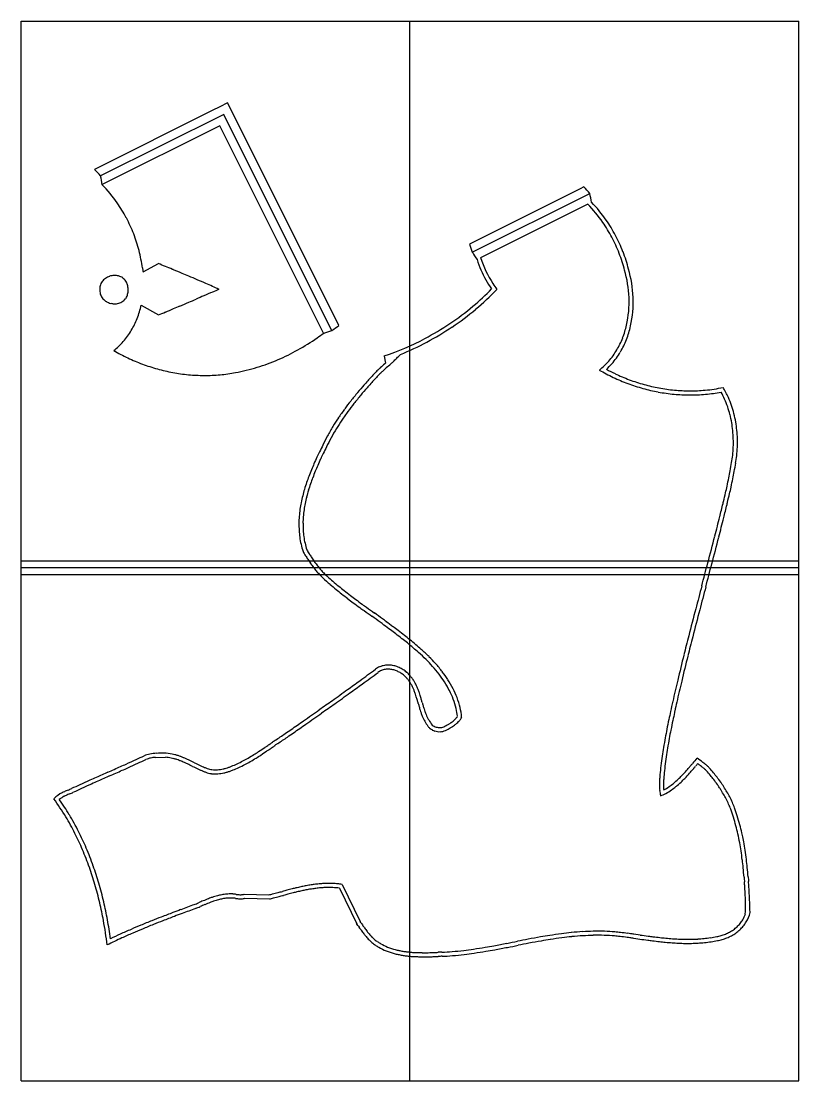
# Model space of a CAD drawing. Header units: millimetres. Extents: x -1311 to 1331, y -6604 to 91.
# Drawn here: x -48 to 1052, y -6604 to -5104 of the extents above; entities that cross this region are included whole.
import ezdxf

# ---------------------------------------------------------------- set-up
doc = ezdxf.new("R2010")
doc.units = ezdxf.units.MM
doc.layers.add('CUT', color=4, linetype='Continuous', lineweight=25, true_color=0x00ffff)

msp = doc.modelspace()

# ---------------------------------------------------------------- linework, layer by layer
at = {"layer": 'CUT'}
for p, q in [((-47.7, -6604.4), (-47.7, -5104.4)), ((-47.7, -5104.4), (1052.3, -5104.4)), ((502.3, -5877.9), (502.3, -5104.4)), ((1052.3, -6604.4), (1052.3, -5104.4)), ((222.7, -5230.9), (56.1, -5314.2)), ((233.5, -5225.5), (222.7, -5230.9)), ((244.3, -5220.1), (233.5, -5225.5)), ((249.7, -5230.9), (244.3, -5220.1)), ((401.8, -5535.2), (249.7, -5230.9)), ((238.9, -5236.3), (64.6, -5323.5)), ((244.3, -5247.2), (238.9, -5236.3)), ((391.9, -5542.3), (244.3, -5247.2)), ((233.5, -5252.6), (66.9, -5335.8)), ((380.2, -5546), (233.5, -5252.6)), ((748.4, -5339.1), (743, -5341.8)), ((743, -5341.8), (586.4, -5420.1)), ((590.5, -5431.6), (756.8, -5348.4)), ((753.8, -5363.5), (602.3, -5439.2)), ((124.7, -5459.4), (146.4, -5447.5)), ((122, -5506.4), (146.4, -5520)), ((465.9, -5578.4), (467.8, -5588.4)), ((-47.7, -5868.3), (1052.3, -5868.3)), ((-47.7, -5877.9), (1052.3, -5877.9)), ((502.3, -6604.4), (502.3, -5877.9)), ((-47.7, -5887.6), (1052.3, -5887.6)), ((142.4, -6146.6), (156.4, -6146.4)), ((406.3, -6326.3), (431.9, -6379)), ((267.8, -6340.1), (302.8, -6341.2)), ((402.4, -6331.6), (426.9, -6382)), ((268.7, -6345.9), (303.4, -6347)), ((818.9, -6402.7), (827.4, -6403.9)), ((828.1, -6398.1), (819.2, -6396.9)), ((-47.7, -6604.4), (1052.3, -6604.4))]:
    msp.add_line(p, q, dxfattribs=at)
for centre, radius, start, end in [((-89.7, -5456.1), 203.4, 40.6789, 44.2184), ((-134, -5367.4), 203.4, 8.9118, 12.4513), ((-78.9, -5477.7), 203.4, 34.7997, 44.2184), ((597.2, -5483.7), 209.2, 40.2801, 43.7139), ((552.8, -5395), 209.2, 9.4163, 12.8501), ((-83.2, -5480), 208.3, 27.8395, 34.6349), ((608, -5505.3), 203.4, 34.7997, 44.2185), ((608, -5505.3), 209.2, 34.7974, 43.7139), ((-88.7, -5482.9), 214.6, 21.1445, 27.8395), ((603.7, -5507.6), 208.3, 27.8408, 34.6349), ((603.7, -5507.6), 214.1, 27.8408, 34.6371), ((-90.1, -5483.5), 216.1, 14.5363, 21.1445), ((598.1, -5510.5), 214.6, 21.1469, 27.8408), ((598.1, -5510.5), 220.4, 21.1469, 27.8408), ((-89, -5483.2), 214.9, 7.9095, 14.5363), ((734.2, -5372.9), 155.2, 197.7186, 202.2103), ((723.7, -5351.8), 155.2, 210.9199, 215.4116), ((745, -5394.5), 155.2, 197.7186, 209.373), ((750.8, -5391.2), 156.1, 197.8896, 212.866), ((596.7, -5511.1), 216.1, 14.5375, 21.1469), ((595.7, -5511.4), 223, 14.5685, 21.1352), ((269.8, -5433.9), 147.3, 187.6961, 188.6674), ((341.7, -5422.9), 220, 188.6674, 189.5361), ((-83661.5, -209781.3), 220853, 67.693321, 67.698933), ((-320.5, -6642.6), 1282.8, 67.6197, 67.6933), ((-1215.3, -8815.5), 3632.8, 67.4105, 67.6197), ((732.8, -5400.4), 135.9, 204.6503, 205.569), ((656.2, -5501.3), 156.1, 347.6709, 16.5437), ((656.2, -5501.3), 161.9, 347.6721, 16.4842), ((81.1, -5483.5), 17.7, 144.1307, 154.8295), ((81.9, -5484), 18.7, 134.3887, 144.1307), ((83.4, -5485.6), 20.9, 125.1728, 134.3887), ((84.1, -5486.5), 22, 116.7767, 125.1728), ((84.7, -5487.7), 23.3, 108.6258, 116.7767), ((84.7, -5487.8), 23.5, 100.5861, 108.6258), ((84.6, -5487.1), 22.7, 92.4132, 100.5861), ((84.6, -5486.2), 21.9, 83.638, 92.4132), ((84.8, -5484.2), 19.9, 74.427, 83.638), ((85.1, -5483.2), 18.8, 64.3175, 74.427), ((85.6, -5482.1), 17.6, 53.8681, 64.3175), ((85.6, -5482.1), 17.5, 43.3683, 53.8681), ((84.7, -5482.9), 18.8, 33.2246, 43.3683), ((82.3, -5483.8), 21.3, 16.4121, 31.7255), ((-616, -7375.2), 2072.8, 67.1335, 67.4105), ((-416, -6900.9), 1558, 66.1698, 67.1335), ((750.8, -5391.2), 161.9, 209.373, 214.7342), ((80.5, -5483.1), 17.1, 165.7965, 176.4824), ((82.5, -5483.3), 19, 176.4824, 186.6023), ((82.6, -5485.7), 19, 179.2642, 189.3145), ((80.7, -5486), 17.1, 189.3145, 199.9136), ((80.4, -5483.1), 16.9, 154.8295, 165.7965), ((75.6, -5483.8), 28.2, 336.721, 348.8745), ((80.5, -5484.4), 23.2, 1.7426, 16.4121), ((78.6, -5484.4), 25.1, 348.8745, 1.7426), ((1472, -8440.3), 3205.7, 112.9269, 113.1696), ((-166.3, -6335.5), 940, 64.9289, 66.1698), ((849.3, -6968.3), 1607.5, 112.5841, 112.9269), ((343.3, -5212.1), 386, 309.9921, 315.3281), ((343.3, -5212.1), 391.8, 309.9921, 316.0407), ((760.6, -5384.9), 167.7, 212.866, 216.2358), ((80.5, -5486.1), 16.9, 199.9136, 210.7809), ((81.2, -5485.6), 17.7, 210.7809, 221.3851), ((82, -5485), 18.7, 221.3851, 231.0523), ((83.3, -5483.3), 20.9, 231.0523, 240.2007), ((83.9, -5482.4), 22, 240.2007, 248.531), ((84.4, -5481.1), 23.4, 248.531, 256.609), ((84.4, -5480.8), 23.6, 256.609, 264.544), ((84.4, -5481.5), 23, 264.544, 272.5875), ((84.4, -5482.3), 22.2, 272.5875, 281.1665), ((84.8, -5484.1), 20.2, 281.1665, 290.1427), ((85.1, -5485.1), 19.2, 290.1427, 299.9585), ((85.7, -5486.2), 18, 299.9585, 310.1089), ((85.9, -5486.3), 17.8, 310.1089, 320.3807), ((85.1, -5485.6), 18.9, 320.3807, 330.3669), ((-996.9, -2728.8), 3016.6, 292.8998, 293.156), ((-2264.1, 234.1), 6239.1, 293.15602, 293.26254), ((3024.3, -12067.5), 7151.1, 113.16961, 113.26254), ((5.5, -5481.7), 119.1, 338.5334, 348.0295), ((-190.7, -4656.5), 927, 291.3292, 291.9866), ((-327.5, -4317.9), 1292.2, 291.9866, 292.5435), ((-430.4, -4069.8), 1560.8, 292.5435, 292.8998), ((340.5, -5208.8), 390.4, 303.9771, 309.9921), ((340.5, -5208.8), 396.2, 303.9771, 309.9921), ((9.1, -5483.1), 115.2, 329.1735, 338.5334), ((340.5, -5208.8), 390.3, 297.9598, 303.9771), ((692.3, -5509.3), 119.1, 338.5332, 347.7384), ((13.2, -5485.6), 110.5, 319.0965, 329.1735), ((151.3, -5235.8), 385.5, 304.7463, 306.4349), ((269.5, -5176.7), 385.5, 286.6953, 288.5137), ((172.9, -5225), 385.5, 304.6165, 306.4349), ((340.5, -5208.8), 396.1, 297.9598, 303.9771), ((692.3, -5509.3), 124.9, 338.5332, 347.7359), ((20.7, -5492.1), 100.5, 308.5302, 319.0965), ((177.1, -5271.8), 341.3, 299.1738, 304.6246), ((342.7, -5212.9), 385.7, 288.6383, 297.9598), ((342.7, -5212.9), 391.5, 291.9075, 297.9598), ((696, -5510.7), 115.2, 329.1732, 338.5332), ((696, -5510.7), 121, 329.1732, 338.5332), ((214.8, -5344.8), 261.3, 239.8038, 244.6948), ((194, -5302.1), 306.6, 293.4224, 299.1738), ((396.2, -5493.3), 124.2, 315.5678, 318.1798), ((700, -5513.2), 110.5, 319.0963, 329.1732), ((700, -5513.2), 116.3, 319.0963, 329.1732), ((215.4, -5343.6), 262.7, 244.6948, 249.5727), ((215, -5344.6), 261.6, 249.5727, 254.4904), ((207.8, -5338.6), 267.5, 283.6135, 287.0476), ((205.4, -5330.8), 275.7, 287.0476, 290.2836), ((199.4, -5314.6), 293, 290.2836, 293.4224), ((986.2, -6166), 776.1, 132.0364, 132.6557), ((986.2, -6166), 770.3, 132.0364, 132.6557), ((-264.2, -4779.1), 1091.3, 312.0364, 312.1286), ((-264.2, -4779.1), 1097, 312.0364, 312.4939), ((320.8, -5417.7), 231, 312.4939, 313.4908), ((344.7, -5442.8), 196.3, 313.4908, 315.5678), ((707.6, -5519.7), 100.5, 308.5302, 319.0963), ((707.6, -5519.7), 106.3, 313.1109, 319.0963), ((213.5, -5349.8), 256.2, 254.4904, 259.4602), ((212.8, -5354), 252, 259.4602, 264.5908), ((211.8, -5363.9), 242, 264.5908, 269.8264), ((211.8, -5369.5), 236.4, 269.8264, 275.3012), ((212.8, -5379.9), 226, 275.3012, 280.9013), ((211.2, -5352.8), 252.9, 280.0816, 283.6135), ((1029.4, -6139.3), 787.9, 137.5786, 138.7291), ((541.3, -5689.8), 124.3, 136.0468, 138.7797), ((586.5, -5733.3), 187.1, 133.8137, 136.0468), ((541.3, -5689.8), 118.5, 136.0468, 138.8088), ((586.5, -5733.3), 181.3, 133.8137, 136.0468), ((613.5, -5761.5), 226.1, 132.6557, 133.8137), ((613.5, -5761.5), 220.3, 132.6557, 133.8137), ((901.6, -5372.4), 261.3, 239.8038, 244.6948), ((901.6, -5372.4), 255.5, 241.6353, 244.6948), ((902.2, -5371.2), 262.7, 244.6948, 249.5727), ((902.2, -5371.2), 256.9, 244.6948, 249.5727), ((877.7, -6006.2), 586.1, 138.7291, 140.0701), ((877.7, -6006.2), 580.3, 138.7291, 140.0701), ((1029.4, -6139.3), 782.1, 137.5741, 138.7291), ((901.8, -5372.2), 261.6, 249.5727, 254.4904), ((901.8, -5372.2), 255.8, 249.5727, 254.4904), ((900.4, -5377.4), 256.2, 254.4904, 259.4602), ((900.4, -5377.4), 250.4, 254.4904, 259.4602), ((899.6, -5381.6), 246.2, 259.4602, 264.5908), ((899.6, -5407.5), 220.2, 275.3012, 281.9669), ((834.5, -5690), 129.5, 24.0684, 31.195), ((827.3, -5964), 520.3, 140.0701, 141.7923), ((827.3, -5964), 514.5, 140.0701, 141.7923), ((899.6, -5381.6), 252, 259.4602, 264.5908), ((898.7, -5391.5), 242, 264.5908, 269.8264), ((898.7, -5391.5), 236.2, 264.5908, 269.8264), ((898.6, -5397.1), 230.6, 269.8264, 275.3012), ((898.6, -5397.1), 236.4, 269.8264, 275.3012), ((899.6, -5407.5), 226, 275.3012, 280.9013), ((834.5, -5690), 123.7, 24.0684, 29.3171), ((825.8, -5693.8), 133.2, 19.0094, 24.0684), ((825.8, -5693.8), 139, 19.0094, 24.0684), ((718.6, -5880.1), 383, 143.7111, 146.0357), ((748.7, -5902.1), 420.3, 141.7923, 143.7111), ((748.7, -5902.1), 414.5, 141.7923, 143.7111), ((820.6, -5695.6), 138.7, 14.3327, 19.0094), ((820.6, -5695.6), 144.5, 14.3327, 19.0094), ((669.4, -5846.9), 323.6, 146.0357, 148.5682), ((669.4, -5846.9), 317.8, 146.0357, 148.5682), ((718.6, -5880.1), 377.2, 143.7111, 146.0357), ((809.6, -5698.5), 150.1, 9.8373, 14.3327), ((809.6, -5698.5), 155.9, 9.8373, 14.3327), ((649.6, -5834.8), 300.4, 148.5682, 151.518), ((649.6, -5834.8), 294.6, 148.5682, 151.518), ((803.9, -5699.4), 155.8, 5.6598, 9.8373), ((793.7, -5700.4), 166.1, 1.6132, 5.6598), ((803.9, -5699.4), 161.6, 5.6598, 9.8373), ((793.7, -5700.4), 171.9, 1.6132, 5.6598), ((617.1, -5817.2), 263.4, 151.518, 154.6528), ((617.1, -5817.2), 257.6, 151.518, 154.6725), ((789.4, -5700.6), 170.4, 357.7626, 1.6132), ((789.4, -5700.6), 176.2, 357.7626, 1.6132), ((902.7, -5968.6), 586.5, 154.2635, 155.1), ((1194, -6109), 909.8, 153.5977, 154.2648), ((1188.5, -6106.3), 897.9, 153.5907, 154.2635), ((783.7, -5700.3), 176.1, 353.9746, 357.7626), ((783.7, -5700.3), 181.9, 353.9497, 357.7626), ((829.7, -5934.7), 506.1, 155.1, 156.2618), ((829.7, -5934.7), 500.3, 155.1, 156.2618), ((902.7, -5968.6), 580.7, 154.2635, 155.1), ((476.5, -5652.2), 487, 349.5241, 350.8991), ((565.5, -5666.5), 396.8, 350.8991, 352.4224), ((565.5, -5666.5), 402.6, 350.8991, 352.4336), ((685.2, -5872.2), 348.5, 157.5888, 159.2615), ((722.8, -5887.7), 389.2, 156.2618, 157.5888), ((685.2, -5872.2), 342.7, 157.5888, 159.2615), ((722.8, -5887.7), 383.4, 156.2618, 157.5888), ((416.6, -5641.2), 547.8, 348.4486, 349.5241), ((416.6, -5641.2), 553.6, 348.4486, 349.5241), ((476.5, -5652.2), 492.8, 349.5241, 350.8991), ((601.2, -5841.3), 259.1, 161.1173, 163.3655), ((625.1, -5849.4), 284.3, 159.2615, 161.1173), ((601.2, -5841.3), 253.3, 161.1173, 163.3655), ((625.1, -5849.4), 278.5, 159.2615, 161.1173), ((227.9, -5602.6), 740.5, 347.5236, 348.4486), ((227.9, -5602.6), 746.3, 347.5236, 348.4486), ((561.4, -5829.4), 217.5, 163.3655, 165.8242), ((561.4, -5829.4), 211.7, 163.3655, 165.8242), ((-536.2, -5426.3), 1524.6, 346.4242, 346.899), ((90.8, -5572.3), 880.9, 346.899, 347.5236), ((-536.2, -5426.3), 1530.4, 346.4242, 346.899), ((90.8, -5572.3), 886.7, 346.899, 347.5236), ((517.3, -5819.7), 172.3, 168.7324, 171.8774), ((545, -5825.2), 200.5, 165.8242, 168.7324), ((517.3, -5819.7), 166.5, 168.7324, 171.8774), ((545, -5825.2), 194.7, 165.8242, 168.7324), ((-40483.1, 4351.5), 42650.8, 346.22255, 346.24857), ((35.8, -5564.5), 936.2, 346.2486, 346.4242), ((-40483.1, 4351.5), 42656.6, 346.22253, 346.24857), ((35.8, -5564.5), 942, 346.2486, 346.4242), ((505.9, -5818.1), 160.8, 171.8774, 175.5052), ((505.9, -5818.1), 155, 171.8774, 175.5052), ((487.4, -5816.6), 142.3, 175.5052, 179.3714), ((480.3, -5816.5), 135.1, 179.3714, 183.6725), ((487.4, -5816.6), 136.5, 175.5052, 179.3714), ((480.3, -5816.5), 129.3, 179.3714, 183.6725), ((-2993.9, -4823.7), 4055.2, 345.5858, 345.9844), ((-2993.9, -4823.7), 4061, 345.5858, 345.9846), ((470, -5817.2), 124.8, 183.6725, 188.1564), ((466.7, -5817.7), 121.6, 188.1564, 192.893), ((470, -5817.2), 119, 183.6725, 188.1564), ((466.7, -5817.7), 115.8, 188.1564, 192.893), ((-6656.4, -3882.4), 7836.7, 345.29899, 345.58577), ((-6656.4, -3882.4), 7842.5, 345.29899, 345.58577), ((464, -5818.3), 118.8, 192.893, 197.9872), ((464, -5818.3), 113, 192.893, 197.6882), ((599.8, -5713.2), 286.4, 209.6821, 211.1212), ((540.3, -5749.1), 216.8, 211.1212, 212.6397), ((599.8, -5713.2), 280.6, 209.8043, 211.1212), ((540.3, -5749.1), 211, 211.1212, 212.6397), ((520.8, -5761.6), 187.8, 212.6397, 214.5719), ((520.8, -5761.6), 193.6, 212.6397, 214.5719), ((491.6, -5781.7), 158.2, 214.5719, 216.7169), ((481, -5789.6), 145, 216.7169, 219.296), ((491.6, -5781.7), 152.4, 214.5719, 216.7169), ((481, -5789.6), 139.2, 216.7169, 219.296), ((464.8, -5802.8), 118.3, 219.296, 222.0938), ((-14781.4, -1750.7), 16236.6, 345.18, 345.29899), ((-14781.4, -1750.7), 16242.4, 345.18, 345.29899), ((464.8, -5802.8), 124.1, 219.296, 222.0938), ((458.9, -5808.2), 116, 222.0938, 225.3175), ((458.9, -5808.2), 110.2, 222.0938, 225.3175), ((450.1, -5817.1), 103.5, 225.3175, 226.5732), ((655.8, -5591.5), 408.8, 227.374, 229.3358), ((450.1, -5817.1), 97.7, 225.3175, 228.7414), ((655.8, -5591.5), 403, 227.9112, 229.3358), ((709, -5529.5), 490.6, 229.3358, 230.6346), ((709, -5529.5), 484.8, 229.3358, 230.6346), ((743.3, -5487.7), 544.6, 230.6346, 231.6782), ((743.3, -5487.7), 538.8, 230.6346, 231.6782), ((18762.5, -10625.9), 18461.5, 165.18, 165.28465), ((18762.5, -10625.9), 18455.7, 165.18, 165.28465), ((844, -5360.3), 707, 231.6782, 232.593), ((844, -5360.3), 701.2, 231.6782, 232.593), ((914.2, -5268.6), 822.5, 232.593, 233.2497), ((914.2, -5268.6), 816.7, 232.593, 233.2497), ((1182.1, -4909.8), 1264.5, 233.2497, 233.7775), ((1182.1, -4909.8), 1270.3, 233.2497, 233.7775), ((1340.5, -4693.5), 1538.4, 233.7775, 234.048), ((1340.5, -4693.5), 1532.6, 233.7775, 234.048), ((3703.4, -1435.6), 5562.9, 234.048, 234.1901), ((3703.4, -1435.6), 5557.1, 234.048, 234.1901), ((8934.4, -8044.7), 8300.1, 165.28465, 165.55707), ((8934.4, -8044.7), 8294.3, 165.28465, 165.55707), ((-3722.7, -11728.3), 7129.1, 54.07543, 54.19006), ((-3722.7, -11728.3), 7134.9, 54.07543, 54.19006), ((-468, -7236.2), 1587.6, 53.8324, 54.0754), ((-322.2, -7036.7), 1340.4, 53.3321, 53.8324), ((-468, -7236.2), 1581.8, 53.8324, 54.0754), ((-322.2, -7036.7), 1334.6, 53.3321, 53.8324), ((-27.8, -6641.3), 841.7, 52.7029, 53.3321), ((-27.8, -6641.3), 847.5, 52.7029, 53.3321), ((46.8, -6543.3), 724.3, 51.8157, 52.7029), ((46.8, -6543.3), 718.5, 51.8157, 52.7029), ((153.2, -6408.1), 546.5, 50.7996, 51.8157), ((153.2, -6408.1), 552.3, 50.7996, 51.8157), ((189, -6364.1), 489.8, 49.5276, 50.7996), ((189, -6364.1), 495.6, 49.5276, 50.7996), ((4935.7, -7014.8), 4170.9, 165.5571, 165.9414), ((4935.7, -7014.8), 4165.1, 165.5571, 165.9414), ((244.4, -6299.2), 404.4, 48.1286, 49.5276), ((244.4, -6299.2), 410.2, 48.1296, 49.5276), ((334.2, -6200.1), 270.8, 45.1547, 48.2663), ((334.2, -6200.1), 276.6, 45.1547, 48.2648), ((369.4, -6164.7), 220.8, 41.7188, 45.1547), ((369.4, -6164.7), 226.6, 41.7188, 45.1547), ((386.1, -6149.8), 204.3, 37.4978, 41.7188), ((4231.5, -6838.5), 3444.9, 165.9414, 166.5493), ((4231.5, -6838.5), 3439.1, 165.9414, 166.5493), ((-4779.9, 1141.2), 8871.2, 305.97419, 306.15314), ((-4756.9, 1110.7), 8838.8, 305.97, 306.15001), ((470.5, -6043.5), 27.5, 113.8313, 127.9147), ((470.5, -6043.5), 21.7, 113.8313, 128.2722), ((471, -6044.5), 28.5, 99.7352, 113.8313), ((471, -6044.5), 22.7, 99.7352, 113.8313), ((471.4, -6046.8), 30.9, 87.7997, 99.7352), ((471.4, -6046.8), 25.1, 87.7997, 99.7352), ((471.1, -6052.9), 31.2, 77.106, 87.7997), ((471.1, -6052.9), 37, 77.106, 87.7997), ((470.4, -6056.2), 34.6, 68.2043, 77.106), ((470.4, -6056.2), 40.4, 68.2043, 77.106), ((468.9, -6060), 38.6, 59.7778, 68.2043), ((468.9, -6060), 44.4, 59.7778, 68.2043), ((468.8, -6060.1), 38.8, 51.3764, 59.7778), ((468.8, -6060.1), 44.6, 51.3764, 59.7778), ((471.5, -6056.8), 34.6, 42.469, 51.3764), ((471.5, -6056.8), 40.4, 42.5177, 51.3764), ((462.8, -6065.5), 52.6, 37.6777, 43.1036), ((386.1, -6149.8), 198.5, 37.4978, 41.7188), ((416.6, -6126.3), 159.9, 32.8114, 37.4978), ((416.6, -6126.3), 165.7, 32.8114, 37.4978), ((-2633.4, -1815.4), 5217.6, 305.7358, 305.97), ((-2633.4, -1815.4), 5223.4, 305.7358, 305.97), ((462.8, -6065.5), 46.8, 37.6777, 43.1402), ((459.2, -6068.2), 51.3, 32.4601, 37.6777), ((455.8, -6070.4), 55.4, 27.998, 32.4601), ((459.2, -6068.2), 57.1, 32.4601, 37.6777), ((443.7, -6076.8), 69.1, 24.0042, 27.998), ((455.8, -6070.4), 61.2, 27.998, 32.4601), ((443.7, -6076.8), 74.9, 24.0042, 27.998), ((430.4, -6117.5), 143.5, 27.064, 32.8114), ((430.4, -6117.5), 149.3, 27.064, 32.8114), ((3272.2, -6609.1), 2458.6, 166.5493, 167.2689), ((3272.2, -6609.1), 2452.8, 166.5493, 167.2689), ((-2158.2, -2475.8), 4404, 305.3934, 305.7358), ((-2158.2, -2475.8), 4409.8, 305.3934, 305.7358), ((434.3, -6081), 79.4, 21.0126, 24.0042), ((401, -6093.8), 115.1, 18.5283, 21.0126), ((375.8, -6102.3), 141.7, 17.0295, 18.5283), ((434.3, -6081), 85.2, 21.0126, 24.0042), ((401, -6093.8), 120.9, 18.5283, 21.0126), ((375.8, -6102.3), 147.5, 17.0295, 18.5283), ((220.6, -6149.8), 309.7, 16.0062, 17.0295), ((453.4, -6105.7), 117.8, 20.7451, 27.064), ((453.4, -6105.7), 123.6, 20.7451, 27.064), ((-1508.7, -3389.9), 3282.6, 304.9965, 305.3934), ((-1508.7, -3389.9), 3288.4, 304.9968, 305.3934), ((220.6, -6149.8), 303.9, 16.0062, 17.0295), ((-259.1, -6287.4), 803, 15.6804, 16.0062), ((942.1, -5950.2), 444.6, 195.6804, 196.2687), ((741.3, -6008.8), 235.5, 196.2687, 197.5522), ((-259.1, -6287.4), 808.8, 15.6804, 16.0062), ((942.1, -5950.2), 438.8, 195.6804, 196.2687), ((741.3, -6008.8), 229.7, 196.2687, 197.5522), ((462.3, -6102.4), 108.2, 13.372, 20.7451), ((462.3, -6102.4), 114, 13.372, 20.7451), ((3158.6, -6581.7), 2341.8, 167.3083, 167.6722), ((3158.6, -6581.7), 2336, 167.3083, 167.6252), ((-8031.6, 5746.4), 14508.5, 305.2981, 305.40545), ((-8031.6, 5746.4), 14514.3, 305.2981, 305.40537), ((636.8, -6041.8), 125.9, 197.5522, 199.3078), ((616.1, -6049.1), 104, 199.3078, 202.0314), ((589, -6060.1), 74.7, 202.0314, 205.2449), ((636.8, -6041.8), 120.1, 197.5522, 199.3078), ((616.1, -6049.1), 98.2, 199.3078, 202.0314), ((589, -6060.1), 68.9, 202.0314, 205.2449), ((581.2, -6063.8), 60.2, 205.2449, 209.3978), ((548.6, -6074.8), 25.1, 316.9547, 326.8305), ((473.3, -6099.7), 96.9, 6.6689, 13.372), ((473.3, -6099.7), 102.6, 5.5998, 13.372), ((553.6, -6078.4), 24.6, 324.3625, 332.6531), ((2230.6, -6378.9), 1391.8, 167.6722, 168.1442), ((2230.6, -6378.9), 1386, 167.6722, 168.1442), ((3158.6, -6581.7), 2336, 167.6252, 167.6722), ((-814.6, -4449.3), 2016.9, 304.4248, 305.0262), ((-950.2, -4255.7), 2253.3, 305.0262, 305.2981), ((-950.2, -4255.7), 2259.1, 305.0262, 305.2981), ((581.2, -6063.8), 66, 205.2449, 209.3978), ((571.1, -6069.5), 54.4, 209.3978, 213.9716), ((542.7, -6090.9), 19, 208.258, 219.7194), ((542.9, -6090.7), 19.3, 219.7194, 231.0936), ((571.1, -6069.5), 48.6, 209.3978, 220.0253), ((543.8, -6089.3), 15.2, 229.0152, 252.5272), ((544, -6088.7), 15.7, 252.5272, 273.0189), ((543.8, -6088.5), 16, 273.6239, 293.3042), ((474.5, -5953.8), 167.4, 296.8406, 298.1703), ((510.5, -6021), 91.2, 298.1703, 300.0801), ((518.7, -6035.1), 74.9, 300.0801, 302.9989), ((510.5, -6021), 97, 298.1703, 300.0801), ((518.7, -6035.1), 80.7, 300.0801, 302.9989), ((531.8, -6055.3), 50.8, 302.9989, 306.485), ((536.8, -6062.1), 42.4, 306.485, 311.3206), ((531.8, -6055.3), 56.6, 302.9989, 306.485), ((545.2, -6071.6), 29.7, 311.3206, 316.9547), ((536.8, -6062.1), 48.2, 306.485, 311.3206), ((545.2, -6071.6), 35.5, 311.3206, 316.9547), ((548.6, -6074.8), 30.9, 316.9547, 324.3625), ((2019.1, -6334.5), 1175.7, 168.1442, 168.8329), ((2019.1, -6334.5), 1169.9, 168.1442, 168.8329), ((-375.2, -5090.3), 1239.8, 303.6563, 304.4248), ((-375.2, -5090.3), 1245.6, 303.6585, 304.4248), ((-814.6, -4449.3), 2022.7, 304.4248, 305.0262), ((543.3, -6090.2), 19.9, 231.0936, 241.9549), ((543.8, -6089.3), 21, 241.9549, 252.5272), ((544, -6088.7), 21.5, 252.5272, 273.0189), ((544, -6089.3), 21, 273.0189, 293.7863), ((474.5, -5953.8), 173.2, 296.7411, 298.1703), ((1631.4, -6259.4), 780.8, 169.6303, 170.6462), ((1726, -6276.7), 876.9, 168.8329, 169.6303), ((1631.4, -6259.4), 775, 169.6303, 170.6462), ((1726, -6276.7), 871.2, 168.8329, 169.6303), ((-35.3, -5642.1), 592.4, 303.1022, 304.0946), ((-151.7, -5470.1), 800.1, 304.0946, 304.3712), ((-536.5, -4907.5), 1481.7, 304.3712, 304.5747), ((-536.5, -4907.5), 1487.5, 304.3712, 304.5747), ((-1279.1, -3830), 2790.3, 304.5747, 304.6687), ((-1279.1, -3830), 2796.1, 304.5747, 304.6687), ((3131.5, -10207.2), 4963.6, 124.6151, 124.6687), ((3131.5, -10207.2), 4957.8, 124.6157, 124.6687), ((1488.9, -6235.9), 636.4, 170.6462, 171.7713), ((1488.9, -6235.9), 630.6, 170.6462, 171.7713), ((-1724.7, -2100.9), 4447, 294.2357, 294.4379), ((-1038.5, -3611.1), 2788.2, 294.4379, 294.694), ((-1038.5, -3611.1), 2794, 294.4379, 294.6932), ((141, -6177.1), 35.9, 107.5579, 113.9582), ((141, -6177.1), 30.1, 107.5579, 113.8905), ((143, -6183.5), 42.6, 101.8313, 107.5579), ((143, -6183.5), 36.8, 101.8313, 107.5579), ((144.1, -6188.8), 48, 90.2878, 101.8313), ((144.1, -6188.8), 42.2, 97.5189, 101.8313), ((146.6, -6207.7), 61.3, 93.9417, 97.5189), ((151.7, -6208.9), 68.5, 78.2273, 96.5705), ((152.5, -6203.1), 56.8, 82.0411, 86.0459), ((151.7, -6208.9), 62.7, 78.2273, 82.0411), ((150.8, -6213.2), 67.1, 74.9084, 78.2273), ((150.8, -6213.2), 72.9, 74.9084, 78.2273), ((147.3, -6226.1), 80.5, 71.8783, 74.9084), ((147.3, -6226.1), 86.3, 71.8783, 74.9084), ((144.4, -6235.1), 89.9, 69.4661, 71.8783), ((144.4, -6235.1), 95.7, 69.4661, 71.8783), ((134, -6262.6), 125.1, 67.3725, 69.4661), ((125.8, -6282.4), 146.5, 65.9141, 67.3725), ((90, -6362.4), 234.2, 64.7692, 65.9141), ((164.9, -5959.3), 217.2, 297.7486, 299.9317), ((126.7, -5892.8), 293.9, 299.9317, 301.8149), ((126.7, -5892.8), 299.7, 299.9317, 301.8149), ((97.2, -5845.4), 349.8, 301.8149, 303.1022), ((97.2, -5845.4), 355.6, 301.8149, 303.1022), ((-35.3, -5642.1), 598.2, 303.1022, 304.0946), ((-151.7, -5470.1), 805.9, 304.0946, 304.3712), ((1436.5, -6228.3), 583.5, 171.7713, 173.1147), ((1436.5, -6228.3), 577.7, 171.7713, 173.1147), ((1670.6, -6811.2), 1010.5, 138.9698, 139.5138), ((780.8, -6339.6), 230.3, 53.8533, 56.3686), ((-10500.4, 17478), 25902.7, 294.09656, 294.13959), ((-10500.4, 17478), 25908.5, 294.09656, 294.13959), ((-2029, -1424.9), 5188.4, 294.1396, 294.2357), ((-2029, -1424.9), 5194.2, 294.1396, 294.2357), ((-1724.7, -2100.9), 4452.8, 294.2357, 294.4379), ((134, -6262.6), 119.3, 67.3725, 69.4661), ((125.8, -6282.4), 140.7, 65.9141, 67.3725), ((90, -6362.4), 228.4, 64.7692, 65.9141), ((-0.9, -6555.4), 441.8, 63.7128, 64.7692), ((-0.9, -6555.4), 447.6, 63.7128, 64.7692), ((344.7, -5855.7), 338.6, 243.7128, 245.091), ((344.7, -5855.7), 332.8, 243.7128, 245.091), ((285.2, -5983.8), 197.5, 245.091, 246.3996), ((285.2, -5983.8), 191.7, 245.091, 246.3996), ((257.6, -6047.1), 128.3, 246.3996, 248.0229), ((257.6, -6047.1), 122.5, 246.3996, 248.0229), ((250.7, -6064), 104.3, 248.0229, 250.281), ((242.2, -6087.9), 78.9, 250.281, 252.7044), ((226.4, -6129.3), 34.8, 257.1961, 263.024), ((226.9, -6125.1), 39.1, 263.024, 268.8778), ((227, -6121.9), 42.3, 268.8778, 273.9987), ((226.4, -6113.6), 50.5, 273.9987, 278.728), ((225.6, -6108.5), 55.7, 278.728, 282.7038), ((222.9, -6096.5), 68.1, 282.7038, 286.332), ((220.9, -6089.5), 75.4, 286.332, 289.3391), ((215.2, -6073.3), 92.5, 289.3391, 292.0768), ((215.2, -6073.3), 98.3, 289.3391, 292.0719), ((191.1, -6012.6), 157.8, 291.9145, 294.9747), ((191.1, -6012.6), 163.6, 291.9174, 294.9747), ((176.2, -5980.8), 192.9, 294.9747, 297.7486), ((176.2, -5980.8), 198.7, 294.9747, 297.7486), ((164.9, -5959.3), 223, 297.7486, 299.9317), ((1353.5, -6218.3), 499.8, 173.1147, 174.5661), ((1353.5, -6218.3), 494, 173.1147, 174.5612), ((605, -5910.1), 385, 318.5384, 319.0589), ((260.5, -5611.3), 841.1, 319.0589, 319.4124), ((-980.5, -4548.1), 2475.2, 319.4124, 319.5138), ((260.5, -5611.3), 846.9, 319.0589, 319.4124), ((-980.5, -4548.1), 2481, 319.4124, 319.5138), ((1670.6, -6811.2), 1004.7, 139.2635, 139.5138), ((780.8, -6339.6), 224.5, 53.8533, 55.0667), ((850, -6244.8), 107.1, 52.0964, 53.8533), ((861.8, -6229.8), 88, 49.255, 52.0964), ((850, -6244.8), 112.9, 52.0964, 53.8533), ((878.4, -6210.4), 62.4, 45.8814, 49.255), ((861.8, -6229.8), 93.8, 49.255, 52.0964), ((878.4, -6210.4), 68.2, 45.6575, 49.255), ((685.6, -6368.9), 317.5, 39.1405, 40.7541), ((1703.4, -9846.6), 4023.3, 114.2758, 114.4981), ((2062.4, -10642.4), 4896.3, 114.1597, 114.2758), ((6843.9, -21301.8), 16579, 114.09656, 114.15966), ((6843.9, -21301.8), 16573.2, 114.09656, 114.15966), ((250.7, -6064), 110.1, 248.0229, 250.281), ((242.2, -6087.9), 84.7, 250.281, 252.8549), ((226.4, -6129.3), 40.6, 256.8686, 263.024), ((226.9, -6125.1), 44.9, 263.024, 268.8778), ((227, -6121.9), 48.1, 268.8778, 273.9987), ((226.4, -6113.6), 56.3, 273.9987, 278.728), ((225.6, -6108.5), 61.5, 278.728, 282.7038), ((222.9, -6096.5), 73.9, 282.7038, 286.332), ((220.9, -6089.5), 81.2, 286.332, 289.3391), ((1007, -6186.6), 151.9, 176.933, 178.4913), ((1041.4, -6188.4), 186.3, 176.0137, 176.933), ((1287.8, -6205.6), 433.3, 175.4108, 176.0137), ((1007, -6186.6), 146.1, 176.933, 178.4913), ((1041.4, -6188.4), 180.5, 176.0137, 176.933), ((1287.8, -6205.6), 427.5, 175.4166, 176.0137), ((796.7, -6088.5), 123, 309.5059, 313.7362), ((777.7, -6068.6), 150.6, 313.7362, 316.4855), ((777.7, -6068.6), 156.4, 313.7362, 316.4855), ((687.7, -5983.2), 274.7, 316.4855, 318.5384), ((687.7, -5983.2), 280.5, 316.4855, 318.5384), ((605, -5910.1), 390.8, 318.5384, 319.0589), ((685.6, -6368.9), 311.7, 39.1405, 40.7077), ((734.6, -6329), 248.5, 37.3851, 39.1405), ((734.6, -6329), 254.3, 37.3851, 39.1405), ((753.1, -6314.9), 225.3, 35.2409, 37.3851), ((753.1, -6314.9), 231.1, 35.2409, 37.3851), ((67.1, -6312.4), 128.9, 112.0183, 114.6181), ((-34.5, -6061.1), 142.1, 292.0287, 294.1887), ((1123.4, -8573.7), 2624.5, 114.4981, 114.7723), ((1123.4, -8573.7), 2618.7, 114.4981, 114.7734), ((1703.4, -9846.6), 4017.5, 114.2758, 114.4981), ((2062.4, -10642.4), 4890.5, 114.1597, 114.2758), ((959.1, -6185.3), 103.9, 178.4913, 180.3752), ((945.3, -6185.4), 90.1, 180.3752, 182.9234), ((925.6, -6186.4), 70.4, 182.9234, 185.8072), ((918.9, -6187.1), 63.7, 185.8072, 189.3445), ((959.1, -6185.3), 98.1, 178.4913, 179.174), ((959.1, -6185.3), 98.1, 179.174, 180.3752), ((945.3, -6185.4), 84.3, 180.3752, 184.894), ((826.3, -6125.9), 75.3, 297.6736, 304.3105), ((826.3, -6125.9), 81.1, 298.029, 304.5005), ((826.3, -6125.9), 75.3, 304.3105, 304.5005), ((820.1, -6116.9), 86.2, 304.5005, 309.5059), ((820.1, -6116.9), 92, 304.5005, 309.5059), ((796.7, -6088.5), 128.8, 309.5059, 313.7362), ((783.2, -6293.6), 188.4, 32.896, 35.2409), ((795.3, -6285.8), 173.9, 30.1426, 32.896), ((783.2, -6293.6), 194.2, 32.896, 35.2409), ((795.3, -6285.8), 179.7, 30.1426, 32.896), ((33.8, -6242.3), 51.4, 117.1327, 133.6018), ((-272.9, -6403.9), 336.3, 30.973, 36.234), ((26, -6230.2), 31.1, 124.5728, 129.4147), ((-272.9, -6403.9), 342.1, 30.973, 35.3195), ((30.7, -6236.9), 39.3, 120.2615, 124.5728), ((45.2, -6264.6), 76.4, 114.6181, 117.1327), ((33.8, -6242.3), 45.6, 117.1327, 120.2615), ((45.2, -6264.6), 70.6, 114.6181, 117.1327), ((67.1, -6312.4), 123.1, 112.0183, 114.6181), ((-34.1, -6062.1), 146.8, 292.0183, 294.1983), ((909.3, -6188.7), 54, 189.3445, 193.1863), ((832.4, -6137.5), 68, 290.9622, 298.029), ((815.4, -6274.1), 150.7, 27.1843, 30.1426), ((823.6, -6269.9), 141.6, 23.8318, 27.1843), ((815.4, -6274.1), 156.5, 27.1843, 30.1426), ((823.6, -6269.9), 147.4, 23.8318, 27.1843), ((836.6, -6264.2), 127.4, 20.297, 23.8318), ((734.6, -6302.3), 236.2, 17.5118, 20.3921), ((836.6, -6264.2), 133.1, 20.2991, 23.8318), ((734.6, -6302.3), 242, 17.5118, 20.3909), ((-298.9, -6419.5), 366.7, 26.8076, 30.973), ((-298.9, -6419.5), 372.5, 26.8076, 30.973), ((702.7, -6312.4), 269.6, 14.8159, 17.5118), ((702.7, -6312.4), 275.4, 14.8159, 17.5118), ((-315.6, -6428), 385.4, 23.0257, 26.8076), ((-315.6, -6428), 391.2, 23.0257, 26.8076), ((682.2, -6317.8), 290.9, 12.5024, 14.8159), ((627.9, -6329.8), 346.5, 10.3827, 12.5024), ((682.2, -6317.8), 296.7, 12.5024, 14.8159), ((627.9, -6329.8), 352.3, 11.9339, 12.5024), ((592.9, -6336.2), 382.1, 8.6472, 10.3827), ((627.9, -6329.8), 352.3, 10.3827, 11.9339), ((592.9, -6336.2), 387.9, 8.6472, 10.3827), ((-355.4, -6444.9), 428.6, 19.437, 23.0257), ((-355.4, -6444.9), 434.4, 19.437, 23.0257), ((494.9, -6351.1), 481.2, 7.1007, 8.6472), ((494.9, -6351.1), 487, 7.1007, 8.6472), ((428.5, -6359.4), 548.2, 5.925, 7.1007), ((428.5, -6359.4), 553.9, 5.925, 7.1007), ((-378.5, -6453), 453.1, 16.2171, 19.437), ((-378.5, -6453), 458.9, 16.2171, 19.437), ((209.9, -6382.1), 767.9, 4.9316, 5.925), ((209.9, -6382.1), 773.7, 4.9278, 5.925), ((-429.6, -6467.9), 506.4, 13.1691, 16.2171), ((-429.6, -6467.9), 512.2, 13.1691, 16.2171), ((431, -6710.4), 389.5, 102.3057, 103.3509), ((408.3, -6606.2), 282.9, 101.0791, 102.3057), ((401.9, -6573.3), 249.4, 99.4836, 101.0791), ((393.7, -6524.5), 199.8, 97.7012, 99.4836), ((391.3, -6506.8), 182, 95.5448, 97.7012), ((388.7, -6479.4), 154.5, 93.204, 95.5448), ((388.1, -6469.1), 144.1, 90.5115, 93.204), ((387.9, -6453.2), 128.2, 87.6567, 90.5115), ((388.2, -6447.4), 122.4, 84.5223, 87.6567), ((389, -6439.1), 114.1, 81.2762, 84.5223), ((1818.2, -6258.6), 845.2, 183.8981, 184.3619), ((-779.8, -6456.8), 1760.4, 4.1392, 4.3619), ((343.2, -6375.5), 634.4, 3.4043, 4.1392), ((1818.2, -6258.6), 839.4, 183.8946, 184.3619), ((-779.8, -6456.8), 1766.2, 4.1392, 4.3619), ((343.2, -6375.5), 640.2, 0.824, 4.1392), ((269.9, -6482.5), 145.7, 108.9583, 111.1381), ((260.9, -6456.1), 117.7, 105.2699, 108.9583), ((251, -6420.1), 80.4, 100.8061, 105.2699), ((249.1, -6410), 70.2, 94.8853, 100.8061), ((248.1, -6397.8), 57.9, 88.3663, 94.8853), ((250, -6362.2), 22.3, 86.0583, 90.7957), ((248.2, -6388.6), 48.7, 82.8575, 86.0583), ((238.3, -6467.9), 128.7, 81.8413, 82.8575), ((266.8, -6268.5), 72.7, 261.8413, 263.6396), ((262.9, -6303.5), 37.5, 263.6396, 267.6912), ((262.2, -6321.6), 19.5, 267.6912, 273.3204), ((262.4, -6324.9), 16.1, 273.3204, 281.9182), ((263.1, -6328.2), 12.8, 281.9182, 291.5746), ((171.3, -5805.1), 552, 283.7897, 284.3374), ((2.9, -5146.3), 1232, 284.3374, 284.7041), ((2.9, -5146.3), 1237.8, 284.3374, 284.7041), ((-647.1, -2669.3), 3792.9, 284.7041, 284.8035), ((-647.1, -2669.3), 3798.7, 284.7041, 284.8035), ((706.1, -7789.7), 1503.3, 104.5527, 104.8035), ((706.1, -7789.7), 1497.5, 104.5527, 104.8035), ((540, -7150.2), 842.6, 104.0397, 104.5527), ((540, -7150.2), 836.8, 104.0397, 104.5527), ((449, -6786.1), 467.3, 103.3509, 104.0397), ((449, -6786.1), 461.5, 103.3509, 104.0397), ((431, -6710.4), 383.7, 102.3057, 103.3509), ((408.3, -6606.2), 277.1, 101.0791, 102.3057), ((401.9, -6573.3), 243.6, 99.4836, 101.0791), ((393.7, -6524.5), 194, 97.7012, 99.4836), ((391.3, -6506.8), 176.2, 95.5448, 97.7012), ((388.7, -6479.4), 148.7, 93.204, 95.5448), ((388.1, -6469.1), 138.4, 90.5115, 93.204), ((387.9, -6453.2), 122.4, 87.6567, 90.5115), ((388.2, -6447.4), 116.6, 82.9872, 87.6567), ((682.2, -6355.4), 294.8, 357.4718, 3.4043), ((-457.5, -6474.4), 535, 10.4322, 13.1691), ((-457.5, -6474.4), 540.8, 10.4322, 13.1691), ((3046.9, -14021.3), 8178.8, 110.39271, 110.53495), ((58, -6009.7), 372.2, 291.9182, 292.9837), ((56.5, -6006), 382, 291.8986, 292.9703), ((599.6, -7286.7), 1014.9, 112.593, 112.9837), ((599.6, -7286.7), 1009.1, 112.593, 112.9837), ((335.3, -6651.6), 326.9, 111.1381, 112.593), ((335.3, -6651.6), 321.1, 111.1381, 112.593), ((269.9, -6482.5), 139.9, 108.9583, 111.1381), ((260.9, -6456.1), 111.9, 105.2699, 108.9583), ((251, -6420.1), 74.6, 100.8061, 105.2699), ((249.1, -6410), 64.4, 94.8853, 100.8061), ((248.1, -6397.8), 52.1, 84.1349, 94.8853), ((238.3, -6467.9), 122.9, 81.8413, 82.9299), ((266.8, -6268.5), 78.5, 261.8413, 263.6396), ((262.9, -6303.5), 43.3, 263.6396, 267.6912), ((262.2, -6321.6), 25.2, 267.6912, 273.3204), ((262.4, -6324.9), 21.9, 273.3204, 281.9182), ((263.1, -6328.2), 18.6, 281.9182, 287.5296), ((171.3, -5805.1), 557.8, 283.7076, 284.3374), ((676, -7724.2), 1450.2, 111.2429, 111.8087), ((946.2, -8419.4), 2196, 110.783, 111.2429), ((946.2, -8419.4), 2190.2, 110.783, 111.2429), ((1121, -8880), 2688.7, 110.535, 110.783), ((1121, -8880), 2682.9, 110.535, 110.783), ((3046.9, -14021.3), 8173, 110.39244, 110.53495), ((936.7, -6355), 42.2, 329.3973, 341.5022), ((936.7, -6355), 48, 329.3973, 346.3296), ((-515.7, -6485.1), 594.2, 7.0588, 10.4322), ((-515.7, -6485.1), 600, 7.8338, 10.4322), ((493.5, -7278.4), 968.5, 112.587, 113.4716), ((493.5, -7278.4), 962.7, 112.587, 113.4716), ((602, -7539.4), 1251.1, 111.8087, 112.587), ((602, -7539.4), 1245.3, 111.8087, 112.587), ((676, -7724.2), 1444.4, 111.2429, 111.8087), ((-323.2, -6896), 909.3, 34.2286, 34.4248), ((1237.2, -5834.5), 977.9, 214.2286, 214.3879), ((809.2, -6127.4), 459.3, 214.3879, 214.7864), ((-323.2, -6896), 915.1, 34.2286, 34.3979), ((627.1, -6253.9), 237.6, 214.7864, 215.3437), ((1237.2, -5834.5), 972.1, 214.2286, 214.3879), ((809.2, -6127.4), 453.5, 214.3879, 214.7864), ((627.1, -6253.9), 231.8, 214.7864, 215.3437), ((576.2, -6290), 169.3, 215.3437, 217.4256), ((930.8, -6349.6), 50.2, 305.3361, 312.8954), ((934.1, -6353.1), 45.4, 312.8954, 320.8416), ((934.1, -6353.1), 51.2, 312.8954, 320.8416), ((935.5, -6354.2), 43.6, 320.8416, 329.3973), ((935.5, -6354.2), 49.4, 320.8416, 329.3973), ((394.5, -7057.5), 720.6, 114.5684, 116.4103), ((394.5, -7057.5), 726.4, 114.5684, 115.7707), ((455.3, -7190.6), 872.7, 113.4716, 114.5684), ((455.3, -7190.6), 866.9, 113.4716, 114.5684), ((576.2, -6290), 175.1, 215.3437, 217.4256), ((519, -6333.8), 103.1, 217.4256, 220.1724), ((506.3, -6344.5), 86.5, 220.1724, 224.3169), ((519, -6333.8), 97.3, 217.4256, 220.1724), ((490.5, -6359.9), 64.4, 224.3169, 229.1805), ((506.3, -6344.5), 80.7, 220.1724, 224.3169), ((490.5, -6359.9), 58.6, 224.3169, 229.1805), ((486.2, -6364.9), 52.1, 229.1805, 235.3729), ((1150.9, -8982.6), 2623.1, 100.5741, 100.9113), ((935.9, -7830.6), 1451.3, 99.8743, 100.5741), ((824, -7187.7), 798.7, 98.9309, 99.8743), ((824, -7187.7), 792.9, 98.9309, 99.8743), ((803.2, -7055.8), 665.2, 97.4955, 98.9309), ((803.2, -7055.8), 659.4, 97.4955, 98.9309), ((779.6, -6876.1), 483.9, 95.8124, 97.4955), ((779.6, -6876.1), 478.1, 95.8124, 97.4955), ((773.9, -6820.5), 428.1, 93.638, 95.8124), ((773.9, -6820.5), 422.3, 93.638, 95.8124), ((768.8, -6740), 347.3, 91.224, 93.638), ((768.8, -6740), 341.5, 91.224, 93.638), ((768.2, -6712.2), 319.6, 88.3617, 91.224), ((768.2, -6712.2), 313.8, 88.3617, 91.224), ((769.4, -6671.7), 273.2, 85.3117, 88.3617), ((769.4, -6671.7), 279, 85.2985, 88.3617), ((732.3, -6968.6), 572.3, 83.2636, 84.0401), ((732.3, -6968.6), 578.1, 83.2636, 84.0465), ((687.2, -7350.6), 957, 82.657, 83.2636), ((687.2, -7350.6), 962.8, 82.657, 83.2636), ((646.1, -7669.5), 1278.6, 82.4835, 82.657), ((646.1, -7669.5), 1284.4, 82.4835, 82.657), ((519.5, -8629.1), 2246.4, 82.3406, 82.4835), ((519.5, -8629.1), 2252.2, 82.3525, 82.4835), ((1189.3, -3726.8), 2701.4, 262.3011, 262.5428), ((1189.3, -3726.8), 2695.6, 262.3011, 262.5428), ((961.6, -5465.8), 941.7, 262.5428, 262.9518), ((940.1, -5639.9), 766.3, 262.9518, 263.6975), ((911.7, -5896.9), 507.8, 263.6975, 264.6136), ((905.1, -5967), 437.4, 264.6136, 265.8756), ((897.9, -6067), 337.1, 265.8756, 267.3132), ((896.3, -6101.2), 302.9, 267.3132, 269.1052), ((895.5, -6153.3), 250.8, 269.1052, 271.0746), ((895.9, -6172.6), 231.5, 271.0746, 273.3917), ((897.6, -6202.6), 201.4, 273.3917, 275.8757), ((898.8, -6213.8), 190.1, 275.8757, 278.6662), ((901.4, -6230.7), 173.1, 278.6662, 281.5912), ((925.3, -6338.5), 62.7, 279.9823, 285.938), ((925.3, -6338.5), 68.5, 280.0513, 285.938), ((925.9, -6340.7), 60.4, 285.938, 292.0091), ((925.9, -6340.7), 66.1, 285.938, 292.0091), ((926.7, -6342.8), 58.2, 292.0091, 298.5171), ((926.7, -6342.8), 64, 292.0091, 298.5171), ((929.2, -6347.3), 53, 298.5171, 305.3361), ((929.2, -6347.3), 58.8, 298.5171, 305.3361), ((930.8, -6349.6), 56, 305.3361, 312.8954), ((486.2, -6364.9), 57.9, 229.1805, 235.3729), ((481.8, -6371.3), 50, 235.3729, 241.989), ((481.8, -6371.3), 44.2, 235.3729, 242.0926), ((500.8, -6340.7), 86, 240.3887, 247.9244), ((500.8, -6340.7), 80.2, 240.3301, 247.9244), ((505.9, -6328.1), 93.8, 247.9244, 254.9468), ((508.3, -6319), 103.2, 254.9468, 257.9089), ((511.6, -6303.5), 119, 257.9089, 260.6665), ((521.7, -5946.4), 476.8, 274.8571, 276.8193), ((513.5, -5877.9), 545.7, 276.8193, 278.2935), ((479, -5641.6), 784.5, 278.2935, 279.523), ((450.1, -5469), 959.5, 279.523, 280.2665), ((450.1, -5469), 965.3, 279.523, 280.2665), ((246.6, -4345.5), 2101.3, 280.2665, 280.7689), ((246.6, -4345.5), 2107.1, 280.2665, 280.7689), ((-521.3, -308.2), 6211, 280.76887, 280.91128), ((-521.3, -308.2), 6216.8, 280.76887, 280.91128), ((1150.9, -8982.6), 2617.4, 100.5741, 100.9113), ((935.9, -7830.6), 1445.5, 99.8743, 100.5741), ((961.6, -5465.8), 947.5, 262.5428, 262.9518), ((940.1, -5639.9), 772.1, 262.9518, 263.6975), ((911.7, -5896.9), 513.6, 263.6975, 264.6136), ((905.1, -5967), 443.2, 264.6136, 265.8756), ((897.9, -6067), 342.9, 265.8756, 267.3132), ((896.3, -6101.2), 308.7, 267.3132, 269.1052), ((895.5, -6153.3), 256.6, 269.1052, 271.0746), ((895.9, -6172.6), 237.3, 271.0746, 273.3917), ((897.6, -6202.6), 207.2, 273.3917, 275.8757), ((898.8, -6213.8), 195.9, 275.8757, 278.6662), ((901.4, -6230.7), 178.8, 278.6662, 281.5655), ((505.9, -6328.1), 99.6, 247.9244, 254.9468), ((508.3, -6319), 109, 254.9468, 257.9089), ((511.6, -6303.5), 124.8, 257.9089, 260.6665), ((513.3, -6293.7), 134.8, 260.6665, 263.0132), ((513.3, -6293.7), 129, 260.6665, 263.0132), ((516.4, -6268.4), 160.3, 263.0132, 265.1573), ((516.4, -6268.4), 154.5, 263.0132, 265.1573), ((517.7, -6252.4), 176.4, 265.1573, 266.9092), ((517.7, -6252.4), 170.6, 265.1573, 266.9092), ((520.1, -6208.7), 220.1, 266.9092, 268.4722), ((520.1, -6208.7), 214.3, 266.9092, 268.4722), ((520.8, -6179.7), 249.1, 268.4722, 269.6714), ((520.8, -6179.7), 243.3, 268.4722, 269.6714), ((521.4, -6088.8), 340.1, 269.6714, 270.6946), ((521.4, -6088.8), 334.3, 269.6714, 270.6946), ((520.6, -6023.2), 399.9, 270.6946, 271.3723), ((520.6, -6023.2), 405.7, 270.6946, 271.3723), ((513, -5706.5), 716.7, 271.3723, 271.8786), ((513, -5706.5), 722.5, 271.3723, 271.8786), ((494.6, -5144.9), 1278.5, 271.8786, 272.1265), ((494.6, -5144.9), 1284.3, 271.8786, 272.1265), ((647.3, -9257.8), 2837.2, 92.0148, 92.1265), ((647.3, -9257.8), 2831.4, 92.0141, 92.1265), ((530, -6044.4), 378.4, 272.6543, 274.8571), ((530, -6044.4), 384.2, 272.6495, 274.8571), ((521.7, -5946.4), 482.6, 274.8571, 276.8193), ((513.5, -5877.9), 551.5, 276.8193, 278.2935), ((479, -5641.6), 790.3, 278.2935, 279.523)]:
    msp.add_arc(centre, radius, start, end, dxfattribs=at)

doc.saveas('drawing.dxf')
